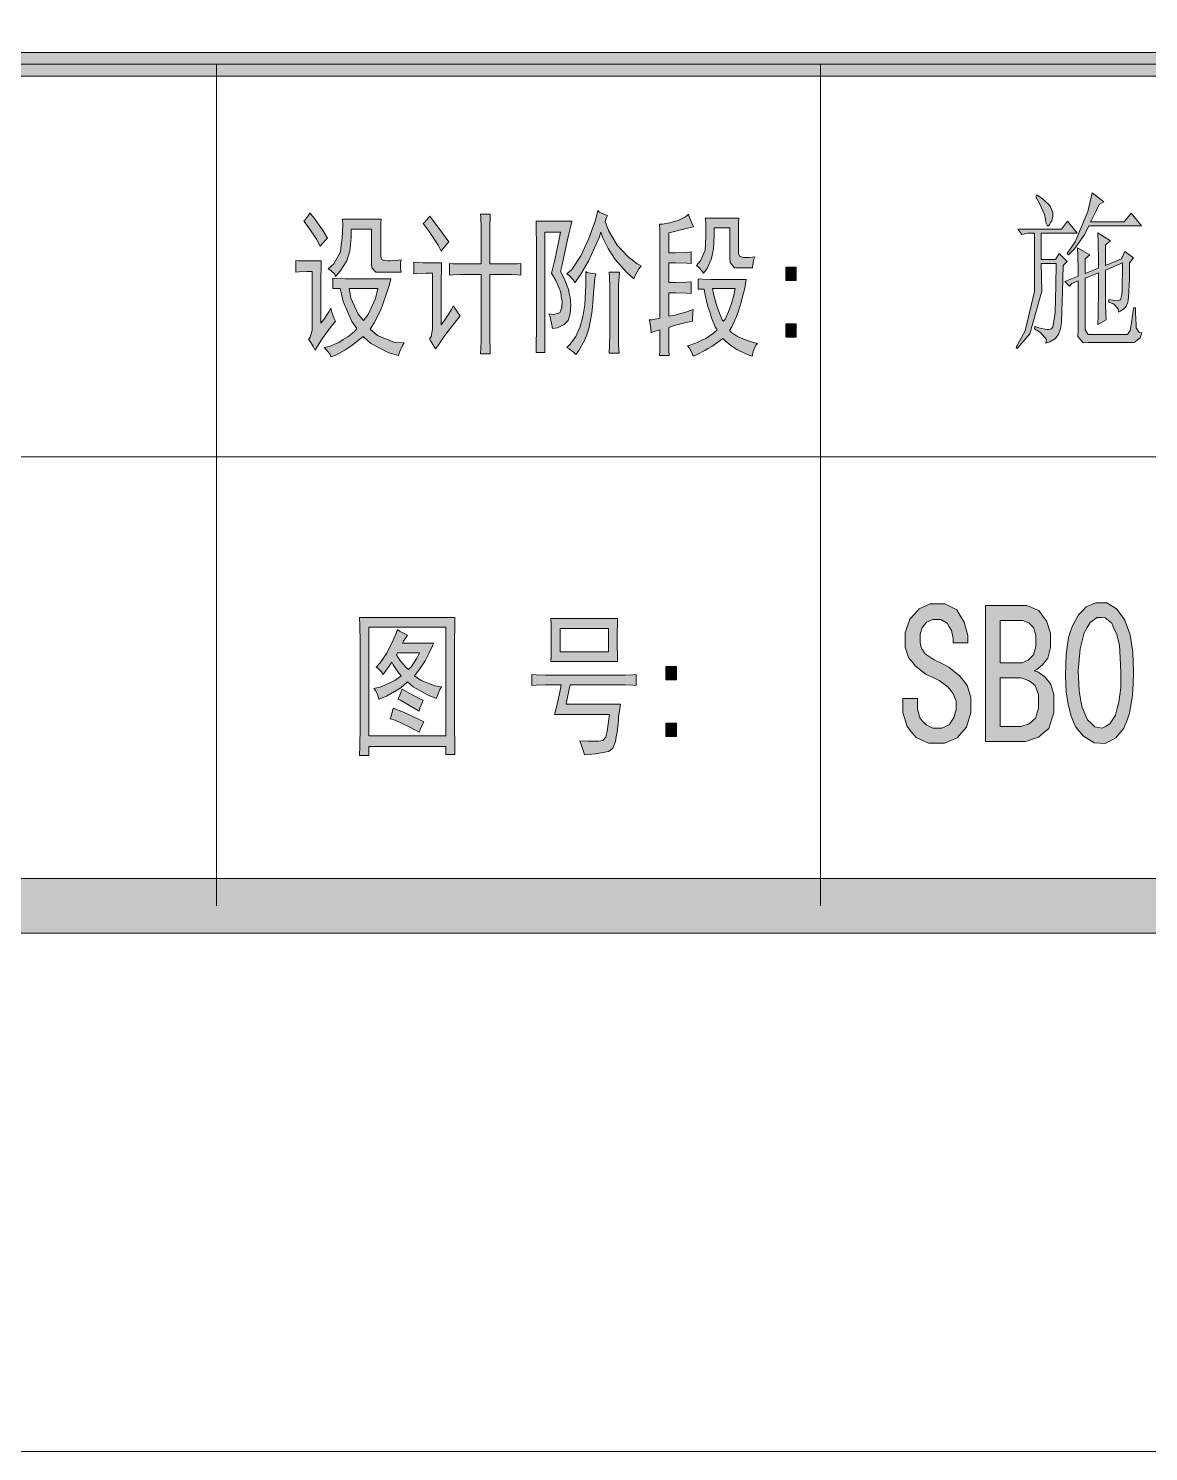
# Model space of a CAD drawing. Header units: millimetres. Extents: x 0 to 829, y 0 to 570.
# Drawn here: x 770.16 to 789.86, y 0 to 25.03 of the extents above; entities that cross this region are included whole.
import ezdxf

# ---------------------------------------------------------------- set-up
doc = ezdxf.new("R2010")
doc.units = ezdxf.units.MM

msp = doc.modelspace()

# ---------------------------------------------------------------- hatches: boundary and pattern name
h = msp.add_hatch(color=0)
h.dxf.hatch_style = 2
h.paths.add_polyline_path([(749.508139, 24.1935), (749.508139, 24.60625), (797.535306, 24.60625), (797.535306, 24.1935)])
h = msp.add_hatch(color=0)
h.dxf.hatch_style = 2
h.paths.add_polyline_path([(787.900944, 22.101528), (787.996194, 22.0345), (788.112611, 21.932194), (788.137306, 21.893389), (788.158472, 21.854583), (788.183167, 21.787556), (788.183167, 21.759333), (788.183167, 21.724056), (788.165528, 21.6535), (788.144361, 21.62175), (788.126722, 21.59), (788.102028, 21.55825), (788.084389, 21.55825), (788.059694, 21.614694), (788.052639, 21.674667), (788.031472, 21.759333), (787.946806, 21.953361), (787.883306, 22.06625)])
h = msp.add_hatch(color=0)
h.dxf.hatch_style = 2
h.paths.add_polyline_path([(788.871083, 22.136806), (789.079222, 21.981583), (788.994556, 21.935722), (788.941639, 21.822833), (788.867556, 21.671139), (788.842861, 21.628806), (789.435528, 21.628806), (789.559, 21.7805), (789.738917, 21.55825), (788.814639, 21.55825), (788.740556, 21.410083), (788.560639, 21.156083), (788.458333, 21.05025), (788.430111, 21.074944), (788.57475, 21.279556), (788.797, 21.81225)])
h = msp.add_hatch(color=0)
h.dxf.hatch_style = 2
h.paths.add_polyline_path([(775.109222, 21.784028), (775.172722, 21.713472), (775.331472, 21.491222), (775.423194, 21.339528), (775.391444, 21.314833), (775.327944, 21.244278), (775.292667, 21.198417), (775.225639, 21.325417), (775.081, 21.544139), (775.003389, 21.642917), (775.028083, 21.664083), (775.081, 21.734639)])
h = msp.add_hatch(color=0)
h.dxf.hatch_style = 2
h.paths.add_polyline_path([(780.305639, 21.632333), (780.362083, 21.477111), (780.513778, 21.219583), (780.609028, 21.117278), (780.704278, 21.0185), (780.866556, 20.887972), (780.937111, 20.852694), (780.894778, 20.799778), (780.831278, 20.686889), (780.806583, 20.626917), (780.672528, 20.750389), (780.4785, 20.969111), (780.418528, 21.064361), (780.358556, 21.159611), (780.263306, 21.350111), (780.231556, 21.448889), (780.203333, 21.36775), (780.118667, 21.170194), (780.06575, 21.053778), (780.009306, 20.937361), (779.868194, 20.690417), (779.776472, 20.563417), (779.744722, 20.609278), (779.670639, 20.686889), (779.631833, 20.715111), (779.7165, 20.792722), (779.87525, 21.029083), (779.945806, 21.184306), (780.019889, 21.336), (780.132778, 21.660556), (780.175111, 21.826361), (780.206861, 21.798139), (780.291528, 21.755806), (780.344444, 21.741694), (780.326806, 21.702889), (780.309167, 21.649972)])
h = msp.add_hatch(color=0)
h.dxf.hatch_style = 2
h.paths.add_polyline_path([(776.340417, 20.746861), (776.269861, 20.746861), (776.199306, 20.820944), (776.195778, 20.898556), (776.195778, 21.501806), (775.835944, 21.501806), (775.835944, 21.350111), (775.81125, 21.11375), (775.786556, 21.025556), (775.758333, 20.940889), (775.645444, 20.760972), (775.560778, 20.66925), (775.546667, 20.708056), (775.479639, 20.771556), (775.433778, 20.799778), (775.532556, 20.8915), (775.648972, 21.103167), (775.663083, 21.223111), (775.677194, 21.339528), (775.687778, 21.568833), (775.68425, 21.674667), (776.365111, 21.674667), (776.361583, 21.611167), (776.358056, 21.448889), (776.358056, 21.350111), (776.358056, 21.060833), (776.358056, 21.014972), (776.379222, 20.965583), (776.400389, 20.955), (776.421556, 20.947944), (776.485056, 20.944417), (776.527389, 20.944417), (776.566194, 20.947944), (776.661444, 20.955), (776.714361, 20.962056), (776.703778, 20.909139), (776.703778, 20.799778), (776.714361, 20.746861)])
h = msp.add_hatch(color=0)
h.dxf.hatch_style = 2
h.paths.add_polyline_path([(777.222361, 21.731111), (777.275278, 21.660556), (777.441083, 21.43125), (777.5575, 21.276028), (777.518694, 21.233694), (777.451667, 21.152556), (777.419917, 21.11375), (777.367, 21.216056), (777.20825, 21.459472), (777.102417, 21.600583), (777.130639, 21.625278), (777.190611, 21.692306)])
h = msp.add_hatch(color=0)
h.dxf.hatch_style = 2
h.paths.add_polyline_path([(778.121944, 20.887972), (778.121944, 21.427722), (778.121944, 21.533556), (778.118417, 21.702889), (778.114889, 21.762861), (778.284222, 21.762861), (778.280694, 21.692306), (778.277167, 21.568833), (778.277167, 21.512389), (778.277167, 20.887972), (778.608778, 20.887972), (778.658167, 20.887972), (778.764, 20.8915), (778.820444, 20.898556), (778.820444, 20.690417), (778.760472, 20.697472), (778.658167, 20.701), (778.619361, 20.701), (778.277167, 20.701), (778.277167, 19.6215), (778.277167, 19.558), (778.280694, 19.39925), (778.284222, 19.307528), (778.114889, 19.307528), (778.118417, 19.39925), (778.121944, 19.550944), (778.121944, 19.610917), (778.121944, 20.701), (777.807972, 20.701), (777.748, 20.701), (777.624528, 20.697472), (777.564556, 20.690417), (777.564556, 20.898556), (777.624528, 20.8915), (777.737417, 20.887972), (777.790333, 20.887972)])
h = msp.add_hatch(color=0)
h.dxf.hatch_style = 2
h.paths.add_polyline_path([(779.720028, 21.642917), (779.705917, 21.582944), (779.660056, 21.392444), (779.631833, 21.258389), (779.603611, 21.127861), (779.547167, 20.873861), (779.518944, 20.757444), (779.582444, 20.633972), (779.660056, 20.439944), (779.674167, 20.372917), (779.691806, 20.305889), (779.698861, 20.16125), (779.695333, 20.087167), (779.691806, 20.009556), (779.653, 19.896667), (779.617722, 19.857861), (779.585972, 19.822583), (779.466028, 19.766139), (779.381361, 19.752028), (779.363722, 19.847278), (779.331972, 19.977806), (779.314333, 20.009556), (779.399, 19.998972), (779.504833, 20.030722), (779.522472, 20.076583), (779.540111, 20.118917), (779.547167, 20.238861), (779.533056, 20.312944), (779.522472, 20.390556), (779.437806, 20.595167), (779.363722, 20.725694), (779.420167, 20.962056), (779.497778, 21.325417), (779.518944, 21.448889), (779.243778, 21.448889), (779.243778, 19.328694), (779.088556, 19.328694), (779.092083, 19.476861), (779.095611, 19.730861), (779.095611, 19.836694), (779.095611, 21.124333), (779.095611, 21.247806), (779.092083, 21.508861), (779.088556, 21.642917)])
h = msp.add_hatch(color=0)
h.dxf.hatch_style = 2
h.paths.add_polyline_path([(781.861389, 21.544139), (781.804944, 21.530028), (781.681472, 21.498278), (781.614444, 21.480639), (781.547417, 21.463), (781.452167, 21.441833), (781.423944, 21.438306), (781.423944, 21.082), (781.543889, 21.082), (781.741444, 21.092583), (781.819056, 21.103167), (781.819056, 20.898556), (781.741444, 20.902083), (781.543889, 20.909139), (781.423944, 20.909139), (781.423944, 20.563417), (781.543889, 20.563417), (781.741444, 20.566944), (781.819056, 20.574), (781.819056, 20.365861), (781.741444, 20.372917), (781.543889, 20.379972), (781.423944, 20.379972), (781.423944, 19.967222), (781.529778, 19.988389), (781.741444, 20.048361), (781.850806, 20.087167), (781.847278, 20.030722), (781.84375, 19.928417), (781.84375, 19.882556), (781.730861, 19.857861), (781.519194, 19.804944), (781.423944, 19.773194), (781.423944, 19.58975), (781.423944, 19.522722), (781.427472, 19.3675), (781.431, 19.275778), (781.261667, 19.275778), (781.265194, 19.3675), (781.268722, 19.522722), (781.268722, 19.58975), (781.268722, 19.730861), (781.229917, 19.720278), (781.152306, 19.692056), (781.1135, 19.674417), (781.106444, 19.752028), (781.088806, 19.864917), (781.08175, 19.903722), (781.124083, 19.90725), (781.215806, 19.924889), (781.268722, 19.935472), (781.268722, 21.187833), (781.268722, 21.279556), (781.265194, 21.480639), (781.261667, 21.59), (781.311056, 21.59), (781.434528, 21.611167), (781.512139, 21.632333), (781.58975, 21.6535), (781.720278, 21.717), (781.773194, 21.762861), (781.787306, 21.702889), (781.833167, 21.593528)])
h = msp.add_hatch(color=0)
h.dxf.hatch_style = 2
h.paths.add_polyline_path([(782.655139, 21.695833), (782.651611, 21.614694), (782.648083, 21.463), (782.648083, 21.395972), (782.648083, 21.124333), (782.648083, 21.074944), (782.672778, 21.0185), (782.701, 21.011444), (782.725694, 21.000861), (782.845639, 21.004389), (782.937361, 21.014972), (782.92325, 20.979694), (782.902083, 20.880917), (782.898556, 20.820944), (782.648083, 20.820944), (782.577528, 20.820944), (782.503444, 20.912667), (782.499917, 21.004389), (782.499917, 21.522972), (782.22475, 21.522972), (782.22475, 21.381861), (782.210639, 21.156083), (782.193, 21.071417), (782.175361, 20.983222), (782.101278, 20.810361), (782.037778, 20.725694), (782.009556, 20.760972), (781.946056, 20.831528), (781.910778, 20.863278), (781.984861, 20.940889), (782.066, 21.131389), (782.073056, 21.247806), (782.076583, 21.364222), (782.076583, 21.59), (782.073056, 21.695833)])
h = msp.add_hatch(color=0)
h.dxf.hatch_style = 2
h.paths.add_polyline_path([(787.551694, 19.402778), (787.534056, 19.427472), (787.692806, 19.709694), (787.855083, 20.404667), (787.855083, 20.817417), (787.855083, 21.427722), (787.742194, 21.427722), (787.636361, 21.406556), (787.562278, 21.498278), (788.334861, 21.498278), (788.437167, 21.639389), (788.6065, 21.427722), (787.975028, 21.427722), (787.975028, 20.969111), (788.229028, 20.969111), (788.289, 21.074944), (788.430111, 20.933833), (788.363083, 20.863278), (788.3525, 20.401139), (788.334861, 19.879028), (788.324278, 19.815528), (788.317222, 19.7485), (788.281944, 19.649722), (788.253722, 19.614444), (788.229028, 19.579167), (788.13025, 19.519194), (788.059694, 19.4945), (788.06675, 19.561528), (787.960917, 19.685), (787.855083, 19.744972), (787.862139, 19.790833), (787.932694, 19.766139), (788.038528, 19.741444), (788.073806, 19.737917), (788.109083, 19.734389), (788.158472, 19.7485), (788.169056, 19.766139), (788.179639, 19.783778), (788.200806, 19.882556), (788.211389, 19.960167), (788.221972, 20.041306), (788.236083, 20.5105), (788.239611, 20.898556), (787.975028, 20.898556), (787.985611, 20.408194), (787.773944, 19.660306)])
h = msp.add_hatch(color=0)
h.dxf.hatch_style = 2
h.paths.add_polyline_path([(788.747611, 20.722167), (788.983972, 20.813889), (788.983972, 20.944417), (788.980444, 21.258389), (788.973389, 21.438306), (789.192111, 21.297194), (789.107444, 21.226639), (789.107444, 20.863278), (789.389667, 20.979694), (789.446111, 21.110222), (789.597806, 20.993806), (789.530778, 20.909139), (789.52725, 20.626917), (789.513139, 20.298833), (789.506083, 20.2565), (789.499028, 20.210639), (789.470806, 20.143611), (789.449639, 20.118917), (789.428472, 20.09775), (789.372028, 20.055417), (789.333222, 20.037778), (789.329694, 20.09775), (789.245028, 20.185944), (789.163889, 20.214167), (789.163889, 20.263556), (789.237972, 20.249444), (789.333222, 20.245917), (789.350861, 20.249444), (789.372028, 20.2565), (789.393194, 20.35175), (789.40025, 20.439944), (789.40025, 20.528139), (789.403778, 20.760972), (789.407306, 20.909139), (789.107444, 20.778611), (789.107444, 20.274139), (789.107444, 20.189472), (789.110972, 20.009556), (789.118028, 19.90725), (788.973389, 19.826111), (788.980444, 19.995444), (788.983972, 20.450528), (788.983972, 20.73275), (788.747611, 20.6375), (788.747611, 19.801417), (788.747611, 19.727333), (788.804056, 19.649722), (788.8605, 19.649722), (789.456694, 19.649722), (789.491972, 19.649722), (789.541361, 19.71675), (789.555472, 19.783778), (789.566056, 19.854333), (789.587222, 20.020139), (789.597806, 20.118917), (789.633083, 20.118917), (789.633083, 20.048361), (789.640139, 19.90725), (789.643667, 19.836694), (789.647194, 19.766139), (789.700111, 19.685), (789.745972, 19.674417), (789.714222, 19.58975), (789.611917, 19.508611), (789.541361, 19.508611), (788.804056, 19.508611), (788.712333, 19.501556), (788.620611, 19.614444), (788.627667, 19.730861), (788.627667, 20.591639), (788.514778, 20.545778), (788.475972, 20.496389), (788.391306, 20.581056), (788.627667, 20.672778), (788.627667, 20.785667), (788.620611, 21.032611), (788.617083, 21.170194), (788.832278, 21.05025), (788.747611, 20.979694)])
h = msp.add_hatch(color=0)
h.dxf.hatch_style = 2
h.paths.add_polyline_path([(775.310306, 20.940889), (775.306778, 20.842111), (775.30325, 20.626917), (775.30325, 20.506972), (775.30325, 19.847278), (775.356167, 19.914306), (775.444361, 20.044833), (775.479639, 20.108333), (775.49375, 20.055417), (775.532556, 19.939), (775.560778, 19.882556), (775.507861, 19.815528), (775.412611, 19.692056), (775.36675, 19.632083), (775.324417, 19.572111), (775.243278, 19.445111), (775.204472, 19.374556), (775.17625, 19.431), (775.116278, 19.522722), (775.084528, 19.558), (775.116278, 19.600333), (775.148028, 19.723806), (775.148028, 19.804944), (775.148028, 20.757444), (775.063361, 20.757444), (774.92225, 20.750389), (774.865806, 20.746861), (774.865806, 20.951472), (774.918722, 20.944417), (775.028083, 20.940889), (775.084528, 20.940889)])
h = msp.add_hatch(color=0)
h.dxf.hatch_style = 2
h.paths.add_polyline_path([(777.426972, 20.909139), (777.423444, 20.806833), (777.419917, 20.588111), (777.419917, 20.475222), (777.419917, 19.815528), (777.486944, 19.90725), (777.596306, 20.076583), (777.638639, 20.150667), (777.659806, 20.108333), (777.719778, 20.020139), (777.751528, 19.977806), (777.522222, 19.674417), (777.469306, 19.603861), (777.370528, 19.466278), (777.321139, 19.395722), (777.292917, 19.445111), (777.24, 19.529778), (777.215306, 19.568583), (777.243528, 19.610917), (777.268222, 19.741444), (777.264694, 19.826111), (777.264694, 20.725694), (777.155333, 20.725694), (776.993056, 20.718639), (776.940139, 20.715111), (776.940139, 20.919722), (777.003639, 20.912667), (777.095361, 20.909139), (777.120056, 20.909139)])
h = msp.add_hatch(color=0)
h.dxf.hatch_style = 2
h.paths.add_polyline_path([(783.667611, 20.595167), (783.480639, 20.595167), (783.480639, 20.831528), (783.667611, 20.831528)])
h = msp.add_hatch(color=0)
h.paths.add_polyline_path([(775.514917, 20.6375), (775.578417, 20.633972), (775.723056, 20.626917), (775.804194, 20.626917), (776.534444, 20.626917), (776.50975, 20.528139), (776.442722, 20.316472), (776.400389, 20.200056), (776.358056, 20.083639), (776.241639, 19.854333), (776.171083, 19.741444), (776.298083, 19.628556), (776.597944, 19.508611), (776.770806, 19.501556), (776.739056, 19.455694), (776.689667, 19.339278), (776.672028, 19.275778), (776.499167, 19.325167), (776.185194, 19.490972), (776.047611, 19.610917), (775.994694, 19.568583), (775.871222, 19.473333), (775.797139, 19.420417), (775.723056, 19.371028), (775.564306, 19.286361), (775.479639, 19.254611), (775.465528, 19.296944), (775.405556, 19.378083), (775.359694, 19.416889), (775.447889, 19.438056), (775.617222, 19.508611), (775.694833, 19.558), (775.775972, 19.603861), (775.895917, 19.702639), (775.934722, 19.752028), (775.846528, 19.8755), (775.698361, 20.228278), (775.641917, 20.454056), (775.514917, 20.454056)])
h.paths.add_polyline_path([(776.054667, 19.893139), (776.135806, 19.998972), (776.262806, 20.281194), (776.308667, 20.454056), (775.804194, 20.454056), (775.832417, 20.284722), (775.959417, 20.006028)])
h = msp.add_hatch(color=0)
h.dxf.hatch_style = 2
h.paths.add_polyline_path([(780.143361, 20.715111), (780.125722, 20.633972), (780.0975, 20.376444), (780.086917, 20.200056), (780.072806, 20.023667), (780.019889, 19.744972), (779.981083, 19.642667), (779.93875, 19.540361), (779.8435, 19.3675), (779.787056, 19.296944), (779.74825, 19.33575), (779.670639, 19.395722), (779.631833, 19.416889), (779.691806, 19.476861), (779.787056, 19.614444), (779.822333, 19.692056), (779.857611, 19.769667), (779.910528, 19.956639), (779.928167, 20.066), (779.945806, 20.171833), (779.963444, 20.517556), (779.963444, 20.757444), (779.988139, 20.739806), (780.076333, 20.718639)])
h = msp.add_hatch(color=0)
h.dxf.hatch_style = 2
h.paths.add_polyline_path([(780.556111, 20.746861), (780.549056, 20.66925), (780.538472, 20.506972), (780.538472, 20.422306), (780.538472, 19.699111), (780.538472, 19.642667), (780.542, 19.455694), (780.549056, 19.318111), (780.376194, 19.318111), (780.379722, 19.466278), (780.386778, 19.660306), (780.386778, 19.709694), (780.386778, 20.422306), (780.386778, 20.496389), (780.379722, 20.658667), (780.376194, 20.746861)])
h = msp.add_hatch(color=0)
h.paths.add_polyline_path([(782.785667, 20.616333), (782.760972, 20.464639), (782.693944, 20.196528), (782.655139, 20.080111), (782.612806, 19.963694), (782.535194, 19.783778), (782.492861, 19.720278), (782.528139, 19.681472), (782.633972, 19.614444), (782.704528, 19.582694), (782.771556, 19.554472), (782.916194, 19.508611), (782.98675, 19.490972), (782.958528, 19.459222), (782.909139, 19.346333), (782.8915, 19.265194), (782.782139, 19.307528), (782.619861, 19.385139), (782.566944, 19.420417), (782.514028, 19.455694), (782.41525, 19.536833), (782.372917, 19.579167), (782.305889, 19.522722), (782.182417, 19.434528), (782.118917, 19.39925), (782.058944, 19.363972), (781.924889, 19.296944), (781.850806, 19.265194), (781.836694, 19.318111), (781.787306, 19.409833), (781.755556, 19.448639), (781.812, 19.466278), (781.939, 19.512139), (782.006028, 19.547417), (782.076583, 19.579167), (782.210639, 19.670889), (782.274139, 19.730861), (782.242389, 19.783778), (782.175361, 19.939), (782.143611, 20.044833), (782.111861, 20.140083), (782.062472, 20.341167), (782.048361, 20.443472), (782.020139, 20.443472), (781.967222, 20.443472), (781.942528, 20.443472), (781.942528, 20.626917), (782.020139, 20.619861), (782.164778, 20.616333), (782.231806, 20.616333)])
h.paths.add_polyline_path([(782.193, 20.454056), (782.210639, 20.362333), (782.2565, 20.185944), (782.284722, 20.101278), (782.316472, 20.020139), (782.365861, 19.90725), (782.387028, 19.882556), (782.41525, 19.917833), (782.471694, 20.03425), (782.499917, 20.111861), (782.528139, 20.193), (782.574, 20.362333), (782.591639, 20.454056), (782.231806, 20.454056)])
h = msp.add_hatch(color=0)
h.dxf.hatch_style = 2
h.paths.add_polyline_path([(783.667611, 19.600333), (783.480639, 19.600333), (783.480639, 19.836694), (783.667611, 19.836694)])
h = msp.add_hatch(color=0)
h.dxf.hatch_style = 2
h.paths.add_polyline_path([(786.740306, 13.158611), (786.740306, 12.999861), (786.659167, 12.742333), (786.578028, 12.647083), (786.496889, 12.555361), (786.274639, 12.460111), (786.133528, 12.460111), (785.992417, 12.460111), (785.773694, 12.558889), (785.696083, 12.654139), (785.618472, 12.752917), (785.540861, 12.999861), (785.540861, 13.1445), (785.540861, 13.243278), (785.798389, 13.243278), (785.798389, 13.158611), (785.798389, 13.056306), (785.847778, 12.894028), (785.897167, 12.837583), (785.950083, 12.781139), (786.0665, 12.724694), (786.133528, 12.724694), (786.22525, 12.724694), (786.355778, 12.784667), (786.398111, 12.844639), (786.440444, 12.904611), (786.482778, 13.04925), (786.482778, 13.130389), (786.482778, 13.200944), (786.429861, 13.331472), (786.380472, 13.391444), (786.331083, 13.451417), (786.182917, 13.560778), (786.087667, 13.610167), (785.953611, 13.670139), (785.763111, 13.81125), (785.703139, 13.888861), (785.643167, 13.966472), (785.583194, 14.149917), (785.583194, 14.252222), (785.583194, 14.400389), (785.664333, 14.640278), (785.749, 14.728472), (785.830139, 14.820194), (786.020639, 14.911917), (786.133528, 14.911917), (786.281694, 14.911917), (786.489833, 14.802556), (786.553333, 14.693194), (786.620361, 14.587361), (786.683861, 14.351), (786.683861, 14.224), (786.426333, 14.224), (786.429861, 14.301611), (786.398111, 14.442722), (786.359306, 14.506222), (786.3205, 14.569722), (786.207611, 14.633222), (786.133528, 14.633222), (786.0665, 14.633222), (785.960667, 14.587361), (785.921861, 14.5415), (785.883056, 14.495639), (785.84425, 14.372167), (785.84425, 14.294556), (785.84425, 14.231056), (785.872472, 14.125222), (785.904222, 14.079361), (785.935972, 14.0335), (786.094722, 13.924139), (786.22525, 13.860639), (786.348722, 13.797139), (786.539222, 13.645444), (786.60625, 13.560778), (786.673278, 13.472583), (786.740306, 13.2715)])
h = msp.add_hatch(color=0)
h.paths.add_polyline_path([(788.197278, 13.200944), (788.197278, 12.999861), (788.109083, 12.717639), (788.017361, 12.640028), (787.929167, 12.565944), (787.699861, 12.488333), (787.55875, 12.488333), (786.997833, 12.488333), (786.997833, 14.883694), (787.579917, 14.883694), (787.721028, 14.883694), (787.932694, 14.791972), (787.999722, 14.70025), (788.070278, 14.612056), (788.140833, 14.393333), (788.140833, 14.266333), (788.140833, 14.142861), (788.094972, 13.955889), (788.045583, 13.895917), (787.999722, 13.835944), (787.900944, 13.754806), (787.851556, 13.733639), (787.918583, 13.712472), (788.038528, 13.627806), (788.091444, 13.560778), (788.144361, 13.49375), (788.197278, 13.313833)])
h.paths.add_polyline_path([(787.929167, 13.200944), (787.929167, 13.313833), (787.869194, 13.472583), (787.809222, 13.518444), (787.752778, 13.564306), (787.618722, 13.610167), (787.548167, 13.610167), (787.255361, 13.610167), (787.255361, 12.752917), (787.512889, 12.752917), (787.615194, 12.752917), (787.766889, 12.802306), (787.823333, 12.851694), (787.87625, 12.901083), (787.929167, 13.077472)])
h.paths.add_polyline_path([(787.883306, 14.266333), (787.883306, 14.358056), (787.840972, 14.492111), (787.798639, 14.534444), (787.756306, 14.576778), (787.654, 14.619111), (787.5905, 14.619111), (787.255361, 14.619111), (787.255361, 13.87475), (787.579917, 13.87475), (787.643417, 13.87475), (787.74925, 13.920611), (787.795111, 13.966472), (787.837444, 14.012333), (787.883306, 14.1605)])
h = msp.add_hatch(color=0)
h.paths.add_polyline_path([(788.408944, 13.839472), (788.416, 14.026444), (788.458333, 14.31925), (788.493611, 14.428611), (788.532417, 14.537972), (788.634722, 14.714361), (788.70175, 14.784917), (788.768778, 14.855472), (788.934583, 14.926028), (789.033361, 14.926028), (789.132139, 14.926028), (789.301472, 14.823722), (789.375556, 14.721417), (789.446111, 14.622639), (789.541361, 14.365111), (789.566056, 14.209889), (789.587222, 14.058194), (789.601333, 13.701889), (789.594278, 13.504333), (789.583694, 13.30325), (789.530778, 12.978694), (789.481389, 12.851694), (789.432, 12.724694), (789.290889, 12.551833), (789.195639, 12.502444), (789.100389, 12.453056), (788.909889, 12.463639), (788.814639, 12.523611), (788.719389, 12.583583), (788.585333, 12.738806), (788.546528, 12.837583), (788.504194, 12.936361), (788.451278, 13.140972), (788.433639, 13.250333), (788.416, 13.359694), (788.405417, 13.6525)])
h.paths.add_polyline_path([(788.645306, 13.924139), (788.627667, 13.730111), (788.641778, 13.387917), (788.67, 13.236222), (788.694694, 13.088056), (788.789944, 12.872861), (788.853444, 12.809361), (788.916944, 12.745861), (789.051, 12.721167), (789.118028, 12.759972), (789.185056, 12.798778), (789.283833, 12.954), (789.312056, 13.070417), (789.343806, 13.183306), (789.375556, 13.437306), (789.375556, 13.574889), (789.375556, 13.708944), (789.364972, 13.959417), (789.357917, 14.072306), (789.350861, 14.181667), (789.297944, 14.386278), (789.255611, 14.478), (789.216806, 14.569722), (789.103917, 14.664972), (789.033361, 14.6685), (788.962806, 14.672028), (788.839333, 14.583833), (788.786417, 14.492111), (788.7335, 14.400389), (788.662944, 14.118167)])
h = msp.add_hatch(color=0)
h.paths.add_polyline_path([(777.663333, 14.672028), (777.659806, 14.537972), (777.656278, 14.241639), (777.656278, 14.079361), (777.656278, 12.92225), (777.656278, 12.752917), (777.659806, 12.424833), (777.663333, 12.262556), (777.501056, 12.262556), (777.501056, 12.403667), (776.146389, 12.403667), (776.146389, 12.241389), (775.984111, 12.241389), (775.987639, 12.407194), (775.994694, 12.752917), (775.994694, 12.932833), (775.994694, 14.079361), (775.994694, 14.234583), (775.987639, 14.530917), (775.984111, 14.672028)])
h.paths.add_polyline_path([(777.501056, 12.587111), (777.501056, 14.499167), (776.146389, 14.499167), (776.146389, 12.587111)])
h = msp.add_hatch(color=0)
h.paths.add_polyline_path([(780.524361, 14.650861), (780.520833, 14.569722), (780.517306, 14.386278), (780.517306, 14.283972), (780.517306, 14.181667), (780.520833, 13.987639), (780.524361, 13.895917), (779.349611, 13.895917), (779.353139, 13.97), (779.356667, 14.149917), (779.356667, 14.252222), (779.356667, 14.358056), (779.353139, 14.559139), (779.349611, 14.650861)])
h.paths.add_polyline_path([(780.362083, 14.068778), (780.362083, 14.478), (779.511889, 14.478), (779.511889, 14.068778)])
h = msp.add_hatch(color=0)
h.paths.add_polyline_path([(776.82725, 14.358056), (776.802556, 14.326306), (776.760222, 14.25575), (776.739056, 14.220472), (777.282333, 14.220472), (777.264694, 14.171083), (777.211778, 14.051139), (777.1765, 13.980583), (777.141222, 13.910028), (777.028333, 13.744222), (776.950722, 13.645444), (777.070667, 13.564306), (777.310556, 13.469056), (777.426972, 13.451417), (777.39875, 13.402028), (777.352889, 13.299722), (777.331722, 13.246806), (777.180028, 13.306778), (776.929556, 13.451417), (776.82725, 13.539611), (776.710833, 13.433778), (776.460361, 13.285611), (776.326306, 13.236222), (776.312194, 13.285611), (776.269861, 13.377333), (776.238111, 13.419667), (776.365111, 13.447889), (776.605, 13.560778), (776.714361, 13.645444), (776.657917, 13.716), (776.576778, 13.835944), (776.552083, 13.885333), (776.516806, 13.828889), (776.439194, 13.723056), (776.400389, 13.666611), (776.368639, 13.712472), (776.308667, 13.775972), (776.276917, 13.797139), (776.347472, 13.87475), (776.463889, 14.044083), (776.513278, 14.139333), (776.559139, 14.231056), (776.629694, 14.393333), (776.650861, 14.456833), (776.689667, 14.428611), (776.781389, 14.38275)])
h.paths.add_polyline_path([(776.633222, 14.012333), (776.693194, 13.920611), (776.799028, 13.793611), (776.844889, 13.754806), (776.897806, 13.807722), (776.993056, 13.955889), (777.038917, 14.047611), (776.650861, 14.047611)])
h = msp.add_hatch(color=0)
h.dxf.hatch_style = 2
h.paths.add_polyline_path([(781.561528, 13.571361), (781.374556, 13.571361), (781.374556, 13.807722), (781.561528, 13.807722)])
h = msp.add_hatch(color=0)
h.dxf.hatch_style = 2
h.paths.add_polyline_path([(780.57375, 13.656028), (780.651361, 13.656028), (780.788944, 13.663083), (780.848917, 13.666611), (780.848917, 13.472583), (780.788944, 13.479639), (780.651361, 13.483167), (780.57375, 13.483167), (779.688278, 13.483167), (779.674167, 13.409083), (779.638889, 13.23975), (779.617722, 13.148028), (780.57375, 13.148028), (780.563167, 13.063361), (780.542, 12.915194), (780.538472, 12.85875), (780.531417, 12.798778), (780.513778, 12.654139), (780.499667, 12.569472), (780.489083, 12.488333), (780.439694, 12.371917), (780.404417, 12.343694), (780.365611, 12.315472), (780.136306, 12.269611), (779.942278, 12.251972), (779.924639, 12.311944), (779.885833, 12.435417), (779.861139, 12.498917), (780.005778, 12.495389), (780.189222, 12.495389), (780.228028, 12.498917), (780.266833, 12.505972), (780.31975, 12.562417), (780.330333, 12.615333), (780.340917, 12.664722), (780.365611, 12.841111), (780.379722, 12.964583), (779.413111, 12.964583), (779.451917, 13.095111), (779.508361, 13.356167), (779.529528, 13.483167), (779.331972, 13.483167), (779.247306, 13.483167), (779.088556, 13.479639), (779.018, 13.472583), (779.018, 13.666611), (779.088556, 13.663083), (779.247306, 13.656028), (779.331972, 13.656028)])
h = msp.add_hatch(color=0)
h.dxf.hatch_style = 2
h.paths.add_polyline_path([(776.732, 13.409083), (776.869583, 13.331472), (777.056556, 13.236222), (777.102417, 13.215056), (777.084778, 13.169194), (777.045972, 13.073944), (777.031861, 13.021028), (776.894278, 13.105694), (776.707306, 13.215056), (776.657917, 13.236222), (776.679083, 13.275028), (776.714361, 13.359694)])
h = msp.add_hatch(color=0)
h.dxf.hatch_style = 2
h.paths.add_polyline_path([(776.576778, 13.073944), (776.756694, 13.003389), (777.021278, 12.883444), (777.113, 12.834056), (777.091833, 12.791722), (777.053028, 12.7), (777.031861, 12.650611), (776.866056, 12.742333), (776.608528, 12.862278), (776.520333, 12.8905), (776.537972, 12.932833), (776.566194, 13.024556)])
h = msp.add_hatch(color=0)
h.dxf.hatch_style = 2
h.paths.add_polyline_path([(781.561528, 12.576528), (781.374556, 12.576528), (781.374556, 12.812889), (781.561528, 12.812889)])
h = msp.add_hatch(color=0)
h.dxf.hatch_style = 2
h.paths.add_polyline_path([(23.512639, 9.119306), (24.472194, 10.078861), (797.055528, 10.078861), (798.015083, 9.119306)])

# ---------------------------------------------------------------- linework, layer by layer
at = {"color": 0, "lineweight": 0}
for points in [[(0, 0), (0, 570.081833), (807.130861, 570.081833), (807.130861, 0)], [(749.508139, 24.1935), (749.508139, 24.60625), (797.535306, 24.60625), (797.535306, 24.1935)], [(787.900944, 22.101528), (787.996194, 22.0345), (788.112611, 21.932194), (788.137306, 21.893389), (788.158472, 21.854583), (788.183167, 21.787556), (788.183167, 21.759333), (788.183167, 21.724056), (788.165528, 21.6535), (788.144361, 21.62175), (788.126722, 21.59), (788.102028, 21.55825), (788.084389, 21.55825), (788.059694, 21.614694), (788.052639, 21.674667), (788.031472, 21.759333), (787.946806, 21.953361), (787.883306, 22.06625)], [(788.871083, 22.136806), (789.079222, 21.981583), (788.994556, 21.935722), (788.941639, 21.822833), (788.867556, 21.671139), (788.842861, 21.628806), (789.435528, 21.628806), (789.559, 21.7805), (789.738917, 21.55825), (788.814639, 21.55825), (788.740556, 21.410083), (788.560639, 21.156083), (788.458333, 21.05025), (788.430111, 21.074944), (788.57475, 21.279556), (788.797, 21.81225)], [(775.109222, 21.784028), (775.172722, 21.713472), (775.331472, 21.491222), (775.423194, 21.339528), (775.391444, 21.314833), (775.327944, 21.244278), (775.292667, 21.198417), (775.225639, 21.325417), (775.081, 21.544139), (775.003389, 21.642917), (775.028083, 21.664083), (775.081, 21.734639)], [(780.305639, 21.632333), (780.362083, 21.477111), (780.513778, 21.219583), (780.609028, 21.117278), (780.704278, 21.0185), (780.866556, 20.887972), (780.937111, 20.852694), (780.894778, 20.799778), (780.831278, 20.686889), (780.806583, 20.626917), (780.672528, 20.750389), (780.4785, 20.969111), (780.418528, 21.064361), (780.358556, 21.159611), (780.263306, 21.350111), (780.231556, 21.448889), (780.203333, 21.36775), (780.118667, 21.170194), (780.06575, 21.053778), (780.009306, 20.937361), (779.868194, 20.690417), (779.776472, 20.563417), (779.744722, 20.609278), (779.670639, 20.686889), (779.631833, 20.715111), (779.7165, 20.792722), (779.87525, 21.029083), (779.945806, 21.184306), (780.019889, 21.336), (780.132778, 21.660556), (780.175111, 21.826361), (780.206861, 21.798139), (780.291528, 21.755806), (780.344444, 21.741694), (780.326806, 21.702889), (780.309167, 21.649972)], [(776.340417, 20.746861), (776.269861, 20.746861), (776.199306, 20.820944), (776.195778, 20.898556), (776.195778, 21.501806), (775.835944, 21.501806), (775.835944, 21.350111), (775.81125, 21.11375), (775.786556, 21.025556), (775.758333, 20.940889), (775.645444, 20.760972), (775.560778, 20.66925), (775.546667, 20.708056), (775.479639, 20.771556), (775.433778, 20.799778), (775.532556, 20.8915), (775.648972, 21.103167), (775.663083, 21.223111), (775.677194, 21.339528), (775.687778, 21.568833), (775.68425, 21.674667), (776.365111, 21.674667), (776.361583, 21.611167), (776.358056, 21.448889), (776.358056, 21.350111), (776.358056, 21.060833), (776.358056, 21.014972), (776.379222, 20.965583), (776.400389, 20.955), (776.421556, 20.947944), (776.485056, 20.944417), (776.527389, 20.944417), (776.566194, 20.947944), (776.661444, 20.955), (776.714361, 20.962056), (776.703778, 20.909139), (776.703778, 20.799778), (776.714361, 20.746861)], [(777.222361, 21.731111), (777.275278, 21.660556), (777.441083, 21.43125), (777.5575, 21.276028), (777.518694, 21.233694), (777.451667, 21.152556), (777.419917, 21.11375), (777.367, 21.216056), (777.20825, 21.459472), (777.102417, 21.600583), (777.130639, 21.625278), (777.190611, 21.692306)], [(778.121944, 20.887972), (778.121944, 21.427722), (778.121944, 21.533556), (778.118417, 21.702889), (778.114889, 21.762861), (778.284222, 21.762861), (778.280694, 21.692306), (778.277167, 21.568833), (778.277167, 21.512389), (778.277167, 20.887972), (778.608778, 20.887972), (778.658167, 20.887972), (778.764, 20.8915), (778.820444, 20.898556), (778.820444, 20.690417), (778.760472, 20.697472), (778.658167, 20.701), (778.619361, 20.701), (778.277167, 20.701), (778.277167, 19.6215), (778.277167, 19.558), (778.280694, 19.39925), (778.284222, 19.307528), (778.114889, 19.307528), (778.118417, 19.39925), (778.121944, 19.550944), (778.121944, 19.610917), (778.121944, 20.701), (777.807972, 20.701), (777.748, 20.701), (777.624528, 20.697472), (777.564556, 20.690417), (777.564556, 20.898556), (777.624528, 20.8915), (777.737417, 20.887972), (777.790333, 20.887972)], [(779.720028, 21.642917), (779.705917, 21.582944), (779.660056, 21.392444), (779.631833, 21.258389), (779.603611, 21.127861), (779.547167, 20.873861), (779.518944, 20.757444), (779.582444, 20.633972), (779.660056, 20.439944), (779.674167, 20.372917), (779.691806, 20.305889), (779.698861, 20.16125), (779.695333, 20.087167), (779.691806, 20.009556), (779.653, 19.896667), (779.617722, 19.857861), (779.585972, 19.822583), (779.466028, 19.766139), (779.381361, 19.752028), (779.363722, 19.847278), (779.331972, 19.977806), (779.314333, 20.009556), (779.399, 19.998972), (779.504833, 20.030722), (779.522472, 20.076583), (779.540111, 20.118917), (779.547167, 20.238861), (779.533056, 20.312944), (779.522472, 20.390556), (779.437806, 20.595167), (779.363722, 20.725694), (779.420167, 20.962056), (779.497778, 21.325417), (779.518944, 21.448889), (779.243778, 21.448889), (779.243778, 19.328694), (779.088556, 19.328694), (779.092083, 19.476861), (779.095611, 19.730861), (779.095611, 19.836694), (779.095611, 21.124333), (779.095611, 21.247806), (779.092083, 21.508861), (779.088556, 21.642917)], [(781.861389, 21.544139), (781.804944, 21.530028), (781.681472, 21.498278), (781.614444, 21.480639), (781.547417, 21.463), (781.452167, 21.441833), (781.423944, 21.438306), (781.423944, 21.082), (781.543889, 21.082), (781.741444, 21.092583), (781.819056, 21.103167), (781.819056, 20.898556), (781.741444, 20.902083), (781.543889, 20.909139), (781.423944, 20.909139), (781.423944, 20.563417), (781.543889, 20.563417), (781.741444, 20.566944), (781.819056, 20.574), (781.819056, 20.365861), (781.741444, 20.372917), (781.543889, 20.379972), (781.423944, 20.379972), (781.423944, 19.967222), (781.529778, 19.988389), (781.741444, 20.048361), (781.850806, 20.087167), (781.847278, 20.030722), (781.84375, 19.928417), (781.84375, 19.882556), (781.730861, 19.857861), (781.519194, 19.804944), (781.423944, 19.773194), (781.423944, 19.58975), (781.423944, 19.522722), (781.427472, 19.3675), (781.431, 19.275778), (781.261667, 19.275778), (781.265194, 19.3675), (781.268722, 19.522722), (781.268722, 19.58975), (781.268722, 19.730861), (781.229917, 19.720278), (781.152306, 19.692056), (781.1135, 19.674417), (781.106444, 19.752028), (781.088806, 19.864917), (781.08175, 19.903722), (781.124083, 19.90725), (781.215806, 19.924889), (781.268722, 19.935472), (781.268722, 21.187833), (781.268722, 21.279556), (781.265194, 21.480639), (781.261667, 21.59), (781.311056, 21.59), (781.434528, 21.611167), (781.512139, 21.632333), (781.58975, 21.6535), (781.720278, 21.717), (781.773194, 21.762861), (781.787306, 21.702889), (781.833167, 21.593528)], [(782.655139, 21.695833), (782.651611, 21.614694), (782.648083, 21.463), (782.648083, 21.395972), (782.648083, 21.124333), (782.648083, 21.074944), (782.672778, 21.0185), (782.701, 21.011444), (782.725694, 21.000861), (782.845639, 21.004389), (782.937361, 21.014972), (782.92325, 20.979694), (782.902083, 20.880917), (782.898556, 20.820944), (782.648083, 20.820944), (782.577528, 20.820944), (782.503444, 20.912667), (782.499917, 21.004389), (782.499917, 21.522972), (782.22475, 21.522972), (782.22475, 21.381861), (782.210639, 21.156083), (782.193, 21.071417), (782.175361, 20.983222), (782.101278, 20.810361), (782.037778, 20.725694), (782.009556, 20.760972), (781.946056, 20.831528), (781.910778, 20.863278), (781.984861, 20.940889), (782.066, 21.131389), (782.073056, 21.247806), (782.076583, 21.364222), (782.076583, 21.59), (782.073056, 21.695833)], [(787.551694, 19.402778), (787.534056, 19.427472), (787.692806, 19.709694), (787.855083, 20.404667), (787.855083, 20.817417), (787.855083, 21.427722), (787.742194, 21.427722), (787.636361, 21.406556), (787.562278, 21.498278), (788.334861, 21.498278), (788.437167, 21.639389), (788.6065, 21.427722), (787.975028, 21.427722), (787.975028, 20.969111), (788.229028, 20.969111), (788.289, 21.074944), (788.430111, 20.933833), (788.363083, 20.863278), (788.3525, 20.401139), (788.334861, 19.879028), (788.324278, 19.815528), (788.317222, 19.7485), (788.281944, 19.649722), (788.253722, 19.614444), (788.229028, 19.579167), (788.13025, 19.519194), (788.059694, 19.4945), (788.06675, 19.561528), (787.960917, 19.685), (787.855083, 19.744972), (787.862139, 19.790833), (787.932694, 19.766139), (788.038528, 19.741444), (788.073806, 19.737917), (788.109083, 19.734389), (788.158472, 19.7485), (788.169056, 19.766139), (788.179639, 19.783778), (788.200806, 19.882556), (788.211389, 19.960167), (788.221972, 20.041306), (788.236083, 20.5105), (788.239611, 20.898556), (787.975028, 20.898556), (787.985611, 20.408194), (787.773944, 19.660306)], [(788.747611, 20.722167), (788.983972, 20.813889), (788.983972, 20.944417), (788.980444, 21.258389), (788.973389, 21.438306), (789.192111, 21.297194), (789.107444, 21.226639), (789.107444, 20.863278), (789.389667, 20.979694), (789.446111, 21.110222), (789.597806, 20.993806), (789.530778, 20.909139), (789.52725, 20.626917), (789.513139, 20.298833), (789.506083, 20.2565), (789.499028, 20.210639), (789.470806, 20.143611), (789.449639, 20.118917), (789.428472, 20.09775), (789.372028, 20.055417), (789.333222, 20.037778), (789.329694, 20.09775), (789.245028, 20.185944), (789.163889, 20.214167), (789.163889, 20.263556), (789.237972, 20.249444), (789.333222, 20.245917), (789.350861, 20.249444), (789.372028, 20.2565), (789.393194, 20.35175), (789.40025, 20.439944), (789.40025, 20.528139), (789.403778, 20.760972), (789.407306, 20.909139), (789.107444, 20.778611), (789.107444, 20.274139), (789.107444, 20.189472), (789.110972, 20.009556), (789.118028, 19.90725), (788.973389, 19.826111), (788.980444, 19.995444), (788.983972, 20.450528), (788.983972, 20.73275), (788.747611, 20.6375), (788.747611, 19.801417), (788.747611, 19.727333), (788.804056, 19.649722), (788.8605, 19.649722), (789.456694, 19.649722), (789.491972, 19.649722), (789.541361, 19.71675), (789.555472, 19.783778), (789.566056, 19.854333), (789.587222, 20.020139), (789.597806, 20.118917), (789.633083, 20.118917), (789.633083, 20.048361), (789.640139, 19.90725), (789.643667, 19.836694), (789.647194, 19.766139), (789.700111, 19.685), (789.745972, 19.674417), (789.714222, 19.58975), (789.611917, 19.508611), (789.541361, 19.508611), (788.804056, 19.508611), (788.712333, 19.501556), (788.620611, 19.614444), (788.627667, 19.730861), (788.627667, 20.591639), (788.514778, 20.545778), (788.475972, 20.496389), (788.391306, 20.581056), (788.627667, 20.672778), (788.627667, 20.785667), (788.620611, 21.032611), (788.617083, 21.170194), (788.832278, 21.05025), (788.747611, 20.979694)], [(775.310306, 20.940889), (775.306778, 20.842111), (775.30325, 20.626917), (775.30325, 20.506972), (775.30325, 19.847278), (775.356167, 19.914306), (775.444361, 20.044833), (775.479639, 20.108333), (775.49375, 20.055417), (775.532556, 19.939), (775.560778, 19.882556), (775.507861, 19.815528), (775.412611, 19.692056), (775.36675, 19.632083), (775.324417, 19.572111), (775.243278, 19.445111), (775.204472, 19.374556), (775.17625, 19.431), (775.116278, 19.522722), (775.084528, 19.558), (775.116278, 19.600333), (775.148028, 19.723806), (775.148028, 19.804944), (775.148028, 20.757444), (775.063361, 20.757444), (774.92225, 20.750389), (774.865806, 20.746861), (774.865806, 20.951472), (774.918722, 20.944417), (775.028083, 20.940889), (775.084528, 20.940889)], [(777.426972, 20.909139), (777.423444, 20.806833), (777.419917, 20.588111), (777.419917, 20.475222), (777.419917, 19.815528), (777.486944, 19.90725), (777.596306, 20.076583), (777.638639, 20.150667), (777.659806, 20.108333), (777.719778, 20.020139), (777.751528, 19.977806), (777.522222, 19.674417), (777.469306, 19.603861), (777.370528, 19.466278), (777.321139, 19.395722), (777.292917, 19.445111), (777.24, 19.529778), (777.215306, 19.568583), (777.243528, 19.610917), (777.268222, 19.741444), (777.264694, 19.826111), (777.264694, 20.725694), (777.155333, 20.725694), (776.993056, 20.718639), (776.940139, 20.715111), (776.940139, 20.919722), (777.003639, 20.912667), (777.095361, 20.909139), (777.120056, 20.909139)], [(783.667611, 20.595167), (783.480639, 20.595167), (783.480639, 20.831528), (783.667611, 20.831528)], [(775.514917, 20.6375), (775.578417, 20.633972), (775.723056, 20.626917), (775.804194, 20.626917), (776.534444, 20.626917), (776.50975, 20.528139), (776.442722, 20.316472), (776.400389, 20.200056), (776.358056, 20.083639), (776.241639, 19.854333), (776.171083, 19.741444), (776.298083, 19.628556), (776.597944, 19.508611), (776.770806, 19.501556), (776.739056, 19.455694), (776.689667, 19.339278), (776.672028, 19.275778), (776.499167, 19.325167), (776.185194, 19.490972), (776.047611, 19.610917), (775.994694, 19.568583), (775.871222, 19.473333), (775.797139, 19.420417), (775.723056, 19.371028), (775.564306, 19.286361), (775.479639, 19.254611), (775.465528, 19.296944), (775.405556, 19.378083), (775.359694, 19.416889), (775.447889, 19.438056), (775.617222, 19.508611), (775.694833, 19.558), (775.775972, 19.603861), (775.895917, 19.702639), (775.934722, 19.752028), (775.846528, 19.8755), (775.698361, 20.228278), (775.641917, 20.454056), (775.514917, 20.454056)], [(780.143361, 20.715111), (780.125722, 20.633972), (780.0975, 20.376444), (780.086917, 20.200056), (780.072806, 20.023667), (780.019889, 19.744972), (779.981083, 19.642667), (779.93875, 19.540361), (779.8435, 19.3675), (779.787056, 19.296944), (779.74825, 19.33575), (779.670639, 19.395722), (779.631833, 19.416889), (779.691806, 19.476861), (779.787056, 19.614444), (779.822333, 19.692056), (779.857611, 19.769667), (779.910528, 19.956639), (779.928167, 20.066), (779.945806, 20.171833), (779.963444, 20.517556), (779.963444, 20.757444), (779.988139, 20.739806), (780.076333, 20.718639)], [(780.556111, 20.746861), (780.549056, 20.66925), (780.538472, 20.506972), (780.538472, 20.422306), (780.538472, 19.699111), (780.538472, 19.642667), (780.542, 19.455694), (780.549056, 19.318111), (780.376194, 19.318111), (780.379722, 19.466278), (780.386778, 19.660306), (780.386778, 19.709694), (780.386778, 20.422306), (780.386778, 20.496389), (780.379722, 20.658667), (780.376194, 20.746861)], [(782.785667, 20.616333), (782.760972, 20.464639), (782.693944, 20.196528), (782.655139, 20.080111), (782.612806, 19.963694), (782.535194, 19.783778), (782.492861, 19.720278), (782.528139, 19.681472), (782.633972, 19.614444), (782.704528, 19.582694), (782.771556, 19.554472), (782.916194, 19.508611), (782.98675, 19.490972), (782.958528, 19.459222), (782.909139, 19.346333), (782.8915, 19.265194), (782.782139, 19.307528), (782.619861, 19.385139), (782.566944, 19.420417), (782.514028, 19.455694), (782.41525, 19.536833), (782.372917, 19.579167), (782.305889, 19.522722), (782.182417, 19.434528), (782.118917, 19.39925), (782.058944, 19.363972), (781.924889, 19.296944), (781.850806, 19.265194), (781.836694, 19.318111), (781.787306, 19.409833), (781.755556, 19.448639), (781.812, 19.466278), (781.939, 19.512139), (782.006028, 19.547417), (782.076583, 19.579167), (782.210639, 19.670889), (782.274139, 19.730861), (782.242389, 19.783778), (782.175361, 19.939), (782.143611, 20.044833), (782.111861, 20.140083), (782.062472, 20.341167), (782.048361, 20.443472), (782.020139, 20.443472), (781.967222, 20.443472), (781.942528, 20.443472), (781.942528, 20.626917), (782.020139, 20.619861), (782.164778, 20.616333), (782.231806, 20.616333)], [(776.054667, 19.893139), (776.135806, 19.998972), (776.262806, 20.281194), (776.308667, 20.454056), (775.804194, 20.454056), (775.832417, 20.284722), (775.959417, 20.006028)], [(782.193, 20.454056), (782.210639, 20.362333), (782.2565, 20.185944), (782.284722, 20.101278), (782.316472, 20.020139), (782.365861, 19.90725), (782.387028, 19.882556), (782.41525, 19.917833), (782.471694, 20.03425), (782.499917, 20.111861), (782.528139, 20.193), (782.574, 20.362333), (782.591639, 20.454056), (782.231806, 20.454056)], [(783.667611, 19.600333), (783.480639, 19.600333), (783.480639, 19.836694), (783.667611, 19.836694)], [(786.740306, 13.158611), (786.740306, 12.999861), (786.659167, 12.742333), (786.578028, 12.647083), (786.496889, 12.555361), (786.274639, 12.460111), (786.133528, 12.460111), (785.992417, 12.460111), (785.773694, 12.558889), (785.696083, 12.654139), (785.618472, 12.752917), (785.540861, 12.999861), (785.540861, 13.1445), (785.540861, 13.243278), (785.798389, 13.243278), (785.798389, 13.158611), (785.798389, 13.056306), (785.847778, 12.894028), (785.897167, 12.837583), (785.950083, 12.781139), (786.0665, 12.724694), (786.133528, 12.724694), (786.22525, 12.724694), (786.355778, 12.784667), (786.398111, 12.844639), (786.440444, 12.904611), (786.482778, 13.04925), (786.482778, 13.130389), (786.482778, 13.200944), (786.429861, 13.331472), (786.380472, 13.391444), (786.331083, 13.451417), (786.182917, 13.560778), (786.087667, 13.610167), (785.953611, 13.670139), (785.763111, 13.81125), (785.703139, 13.888861), (785.643167, 13.966472), (785.583194, 14.149917), (785.583194, 14.252222), (785.583194, 14.400389), (785.664333, 14.640278), (785.749, 14.728472), (785.830139, 14.820194), (786.020639, 14.911917), (786.133528, 14.911917), (786.281694, 14.911917), (786.489833, 14.802556), (786.553333, 14.693194), (786.620361, 14.587361), (786.683861, 14.351), (786.683861, 14.224), (786.426333, 14.224), (786.429861, 14.301611), (786.398111, 14.442722), (786.359306, 14.506222), (786.3205, 14.569722), (786.207611, 14.633222), (786.133528, 14.633222), (786.0665, 14.633222), (785.960667, 14.587361), (785.921861, 14.5415), (785.883056, 14.495639), (785.84425, 14.372167), (785.84425, 14.294556), (785.84425, 14.231056), (785.872472, 14.125222), (785.904222, 14.079361), (785.935972, 14.0335), (786.094722, 13.924139), (786.22525, 13.860639), (786.348722, 13.797139), (786.539222, 13.645444), (786.60625, 13.560778), (786.673278, 13.472583), (786.740306, 13.2715)], [(788.197278, 13.200944), (788.197278, 12.999861), (788.109083, 12.717639), (788.017361, 12.640028), (787.929167, 12.565944), (787.699861, 12.488333), (787.55875, 12.488333), (786.997833, 12.488333), (786.997833, 14.883694), (787.579917, 14.883694), (787.721028, 14.883694), (787.932694, 14.791972), (787.999722, 14.70025), (788.070278, 14.612056), (788.140833, 14.393333), (788.140833, 14.266333), (788.140833, 14.142861), (788.094972, 13.955889), (788.045583, 13.895917), (787.999722, 13.835944), (787.900944, 13.754806), (787.851556, 13.733639), (787.918583, 13.712472), (788.038528, 13.627806), (788.091444, 13.560778), (788.144361, 13.49375), (788.197278, 13.313833)], [(788.408944, 13.839472), (788.416, 14.026444), (788.458333, 14.31925), (788.493611, 14.428611), (788.532417, 14.537972), (788.634722, 14.714361), (788.70175, 14.784917), (788.768778, 14.855472), (788.934583, 14.926028), (789.033361, 14.926028), (789.132139, 14.926028), (789.301472, 14.823722), (789.375556, 14.721417), (789.446111, 14.622639), (789.541361, 14.365111), (789.566056, 14.209889), (789.587222, 14.058194), (789.601333, 13.701889), (789.594278, 13.504333), (789.583694, 13.30325), (789.530778, 12.978694), (789.481389, 12.851694), (789.432, 12.724694), (789.290889, 12.551833), (789.195639, 12.502444), (789.100389, 12.453056), (788.909889, 12.463639), (788.814639, 12.523611), (788.719389, 12.583583), (788.585333, 12.738806), (788.546528, 12.837583), (788.504194, 12.936361), (788.451278, 13.140972), (788.433639, 13.250333), (788.416, 13.359694), (788.405417, 13.6525)], [(777.663333, 14.672028), (777.659806, 14.537972), (777.656278, 14.241639), (777.656278, 14.079361), (777.656278, 12.92225), (777.656278, 12.752917), (777.659806, 12.424833), (777.663333, 12.262556), (777.501056, 12.262556), (777.501056, 12.403667), (776.146389, 12.403667), (776.146389, 12.241389), (775.984111, 12.241389), (775.987639, 12.407194), (775.994694, 12.752917), (775.994694, 12.932833), (775.994694, 14.079361), (775.994694, 14.234583), (775.987639, 14.530917), (775.984111, 14.672028)], [(780.524361, 14.650861), (780.520833, 14.569722), (780.517306, 14.386278), (780.517306, 14.283972), (780.517306, 14.181667), (780.520833, 13.987639), (780.524361, 13.895917), (779.349611, 13.895917), (779.353139, 13.97), (779.356667, 14.149917), (779.356667, 14.252222), (779.356667, 14.358056), (779.353139, 14.559139), (779.349611, 14.650861)], [(787.883306, 14.266333), (787.883306, 14.358056), (787.840972, 14.492111), (787.798639, 14.534444), (787.756306, 14.576778), (787.654, 14.619111), (787.5905, 14.619111), (787.255361, 14.619111), (787.255361, 13.87475), (787.579917, 13.87475), (787.643417, 13.87475), (787.74925, 13.920611), (787.795111, 13.966472), (787.837444, 14.012333), (787.883306, 14.1605)], [(788.645306, 13.924139), (788.627667, 13.730111), (788.641778, 13.387917), (788.67, 13.236222), (788.694694, 13.088056), (788.789944, 12.872861), (788.853444, 12.809361), (788.916944, 12.745861), (789.051, 12.721167), (789.118028, 12.759972), (789.185056, 12.798778), (789.283833, 12.954), (789.312056, 13.070417), (789.343806, 13.183306), (789.375556, 13.437306), (789.375556, 13.574889), (789.375556, 13.708944), (789.364972, 13.959417), (789.357917, 14.072306), (789.350861, 14.181667), (789.297944, 14.386278), (789.255611, 14.478), (789.216806, 14.569722), (789.103917, 14.664972), (789.033361, 14.6685), (788.962806, 14.672028), (788.839333, 14.583833), (788.786417, 14.492111), (788.7335, 14.400389), (788.662944, 14.118167)], [(777.501056, 12.587111), (777.501056, 14.499167), (776.146389, 14.499167), (776.146389, 12.587111)], [(776.82725, 14.358056), (776.802556, 14.326306), (776.760222, 14.25575), (776.739056, 14.220472), (777.282333, 14.220472), (777.264694, 14.171083), (777.211778, 14.051139), (777.1765, 13.980583), (777.141222, 13.910028), (777.028333, 13.744222), (776.950722, 13.645444), (777.070667, 13.564306), (777.310556, 13.469056), (777.426972, 13.451417), (777.39875, 13.402028), (777.352889, 13.299722), (777.331722, 13.246806), (777.180028, 13.306778), (776.929556, 13.451417), (776.82725, 13.539611), (776.710833, 13.433778), (776.460361, 13.285611), (776.326306, 13.236222), (776.312194, 13.285611), (776.269861, 13.377333), (776.238111, 13.419667), (776.365111, 13.447889), (776.605, 13.560778), (776.714361, 13.645444), (776.657917, 13.716), (776.576778, 13.835944), (776.552083, 13.885333), (776.516806, 13.828889), (776.439194, 13.723056), (776.400389, 13.666611), (776.368639, 13.712472), (776.308667, 13.775972), (776.276917, 13.797139), (776.347472, 13.87475), (776.463889, 14.044083), (776.513278, 14.139333), (776.559139, 14.231056), (776.629694, 14.393333), (776.650861, 14.456833), (776.689667, 14.428611), (776.781389, 14.38275)], [(780.362083, 14.068778), (780.362083, 14.478), (779.511889, 14.478), (779.511889, 14.068778)], [(776.633222, 14.012333), (776.693194, 13.920611), (776.799028, 13.793611), (776.844889, 13.754806), (776.897806, 13.807722), (776.993056, 13.955889), (777.038917, 14.047611), (776.650861, 14.047611)], [(781.561528, 13.571361), (781.374556, 13.571361), (781.374556, 13.807722), (781.561528, 13.807722)], [(780.57375, 13.656028), (780.651361, 13.656028), (780.788944, 13.663083), (780.848917, 13.666611), (780.848917, 13.472583), (780.788944, 13.479639), (780.651361, 13.483167), (780.57375, 13.483167), (779.688278, 13.483167), (779.674167, 13.409083), (779.638889, 13.23975), (779.617722, 13.148028), (780.57375, 13.148028), (780.563167, 13.063361), (780.542, 12.915194), (780.538472, 12.85875), (780.531417, 12.798778), (780.513778, 12.654139), (780.499667, 12.569472), (780.489083, 12.488333), (780.439694, 12.371917), (780.404417, 12.343694), (780.365611, 12.315472), (780.136306, 12.269611), (779.942278, 12.251972), (779.924639, 12.311944), (779.885833, 12.435417), (779.861139, 12.498917), (780.005778, 12.495389), (780.189222, 12.495389), (780.228028, 12.498917), (780.266833, 12.505972), (780.31975, 12.562417), (780.330333, 12.615333), (780.340917, 12.664722), (780.365611, 12.841111), (780.379722, 12.964583), (779.413111, 12.964583), (779.451917, 13.095111), (779.508361, 13.356167), (779.529528, 13.483167), (779.331972, 13.483167), (779.247306, 13.483167), (779.088556, 13.479639), (779.018, 13.472583), (779.018, 13.666611), (779.088556, 13.663083), (779.247306, 13.656028), (779.331972, 13.656028)], [(787.929167, 13.200944), (787.929167, 13.313833), (787.869194, 13.472583), (787.809222, 13.518444), (787.752778, 13.564306), (787.618722, 13.610167), (787.548167, 13.610167), (787.255361, 13.610167), (787.255361, 12.752917), (787.512889, 12.752917), (787.615194, 12.752917), (787.766889, 12.802306), (787.823333, 12.851694), (787.87625, 12.901083), (787.929167, 13.077472)], [(776.732, 13.409083), (776.869583, 13.331472), (777.056556, 13.236222), (777.102417, 13.215056), (777.084778, 13.169194), (777.045972, 13.073944), (777.031861, 13.021028), (776.894278, 13.105694), (776.707306, 13.215056), (776.657917, 13.236222), (776.679083, 13.275028), (776.714361, 13.359694)], [(776.576778, 13.073944), (776.756694, 13.003389), (777.021278, 12.883444), (777.113, 12.834056), (777.091833, 12.791722), (777.053028, 12.7), (777.031861, 12.650611), (776.866056, 12.742333), (776.608528, 12.862278), (776.520333, 12.8905), (776.537972, 12.932833), (776.566194, 13.024556)], [(781.561528, 12.576528), (781.374556, 12.576528), (781.374556, 12.812889), (781.561528, 12.812889)], [(23.512639, 9.119306), (24.472194, 10.078861), (797.055528, 10.078861), (798.015083, 9.119306)]]:
    msp.add_lwpolyline(points, close=True, dxfattribs=at)
for points in [[(797.535306, 24.401639), (749.508139, 24.401639)], [(773.465278, 24.401639), (773.465278, 9.599083)], [(784.090944, 24.401639), (784.090944, 9.599083)], [(749.508139, 17.49425), (797.535306, 17.49425)]]:
    msp.add_lwpolyline(points, dxfattribs=at)

doc.saveas('drawing.dxf')
